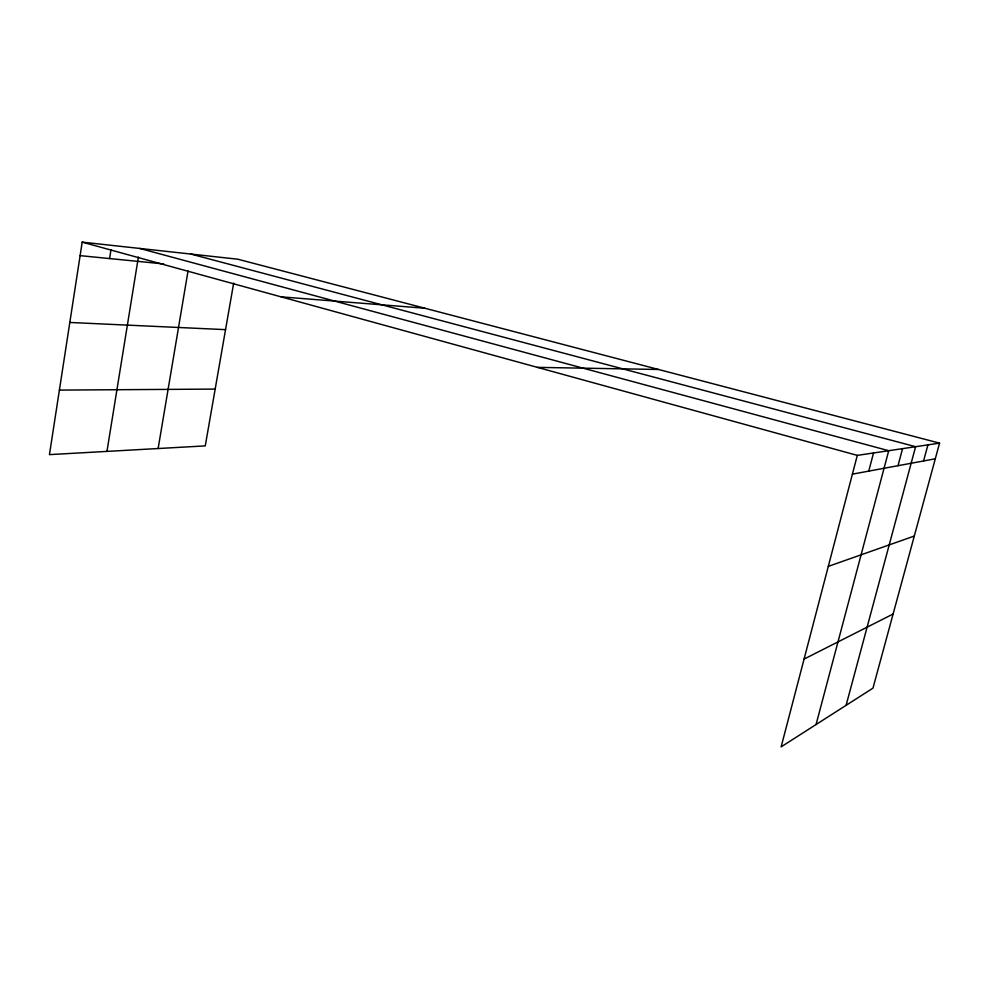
<?xml version="1.0" encoding="UTF-8"?>
<svg xmlns="http://www.w3.org/2000/svg" width="989" height="989" viewBox="0 0 989 989"><rect width="100%" height="100%" fill="white"/><g stroke="black" fill="none" stroke-linecap="round" stroke-linejoin="round"><path stroke-width="1.48" d="M939.55 443.134L857.302 455.385L781.137 746.868L872.966 688.146L939.55 443.134L237.842 259.217L82.198 242.132L49.45 454.619L205.255 445.891L233.676 283.077M109.569 258.562L110.966 249.76M106.96 451.404L138.386 257.053M158.129 448.536L188.046 270.875M868.75 471.11L873.522 452.974M816.061 724.529L888.715 450.712L139.77 248.449M898 465.695L902.561 448.647M846.102 705.318L915.604 446.694L190.877 254.062M923.565 460.973L927.917 444.865M804.069 659.082L893.104 614.021M828.3 566.388L914.293 536.05M852.407 474.139L935.297 458.797M59.389 390.099L215.169 389.085M537.373 367.364L658.55 369.478M69.823 322.463L225.541 329.646M281.086 296.848L424.8 308.222M80.121 255.644L163.791 263.939M82.198 242.132L857.302 455.385"/></g></svg>
